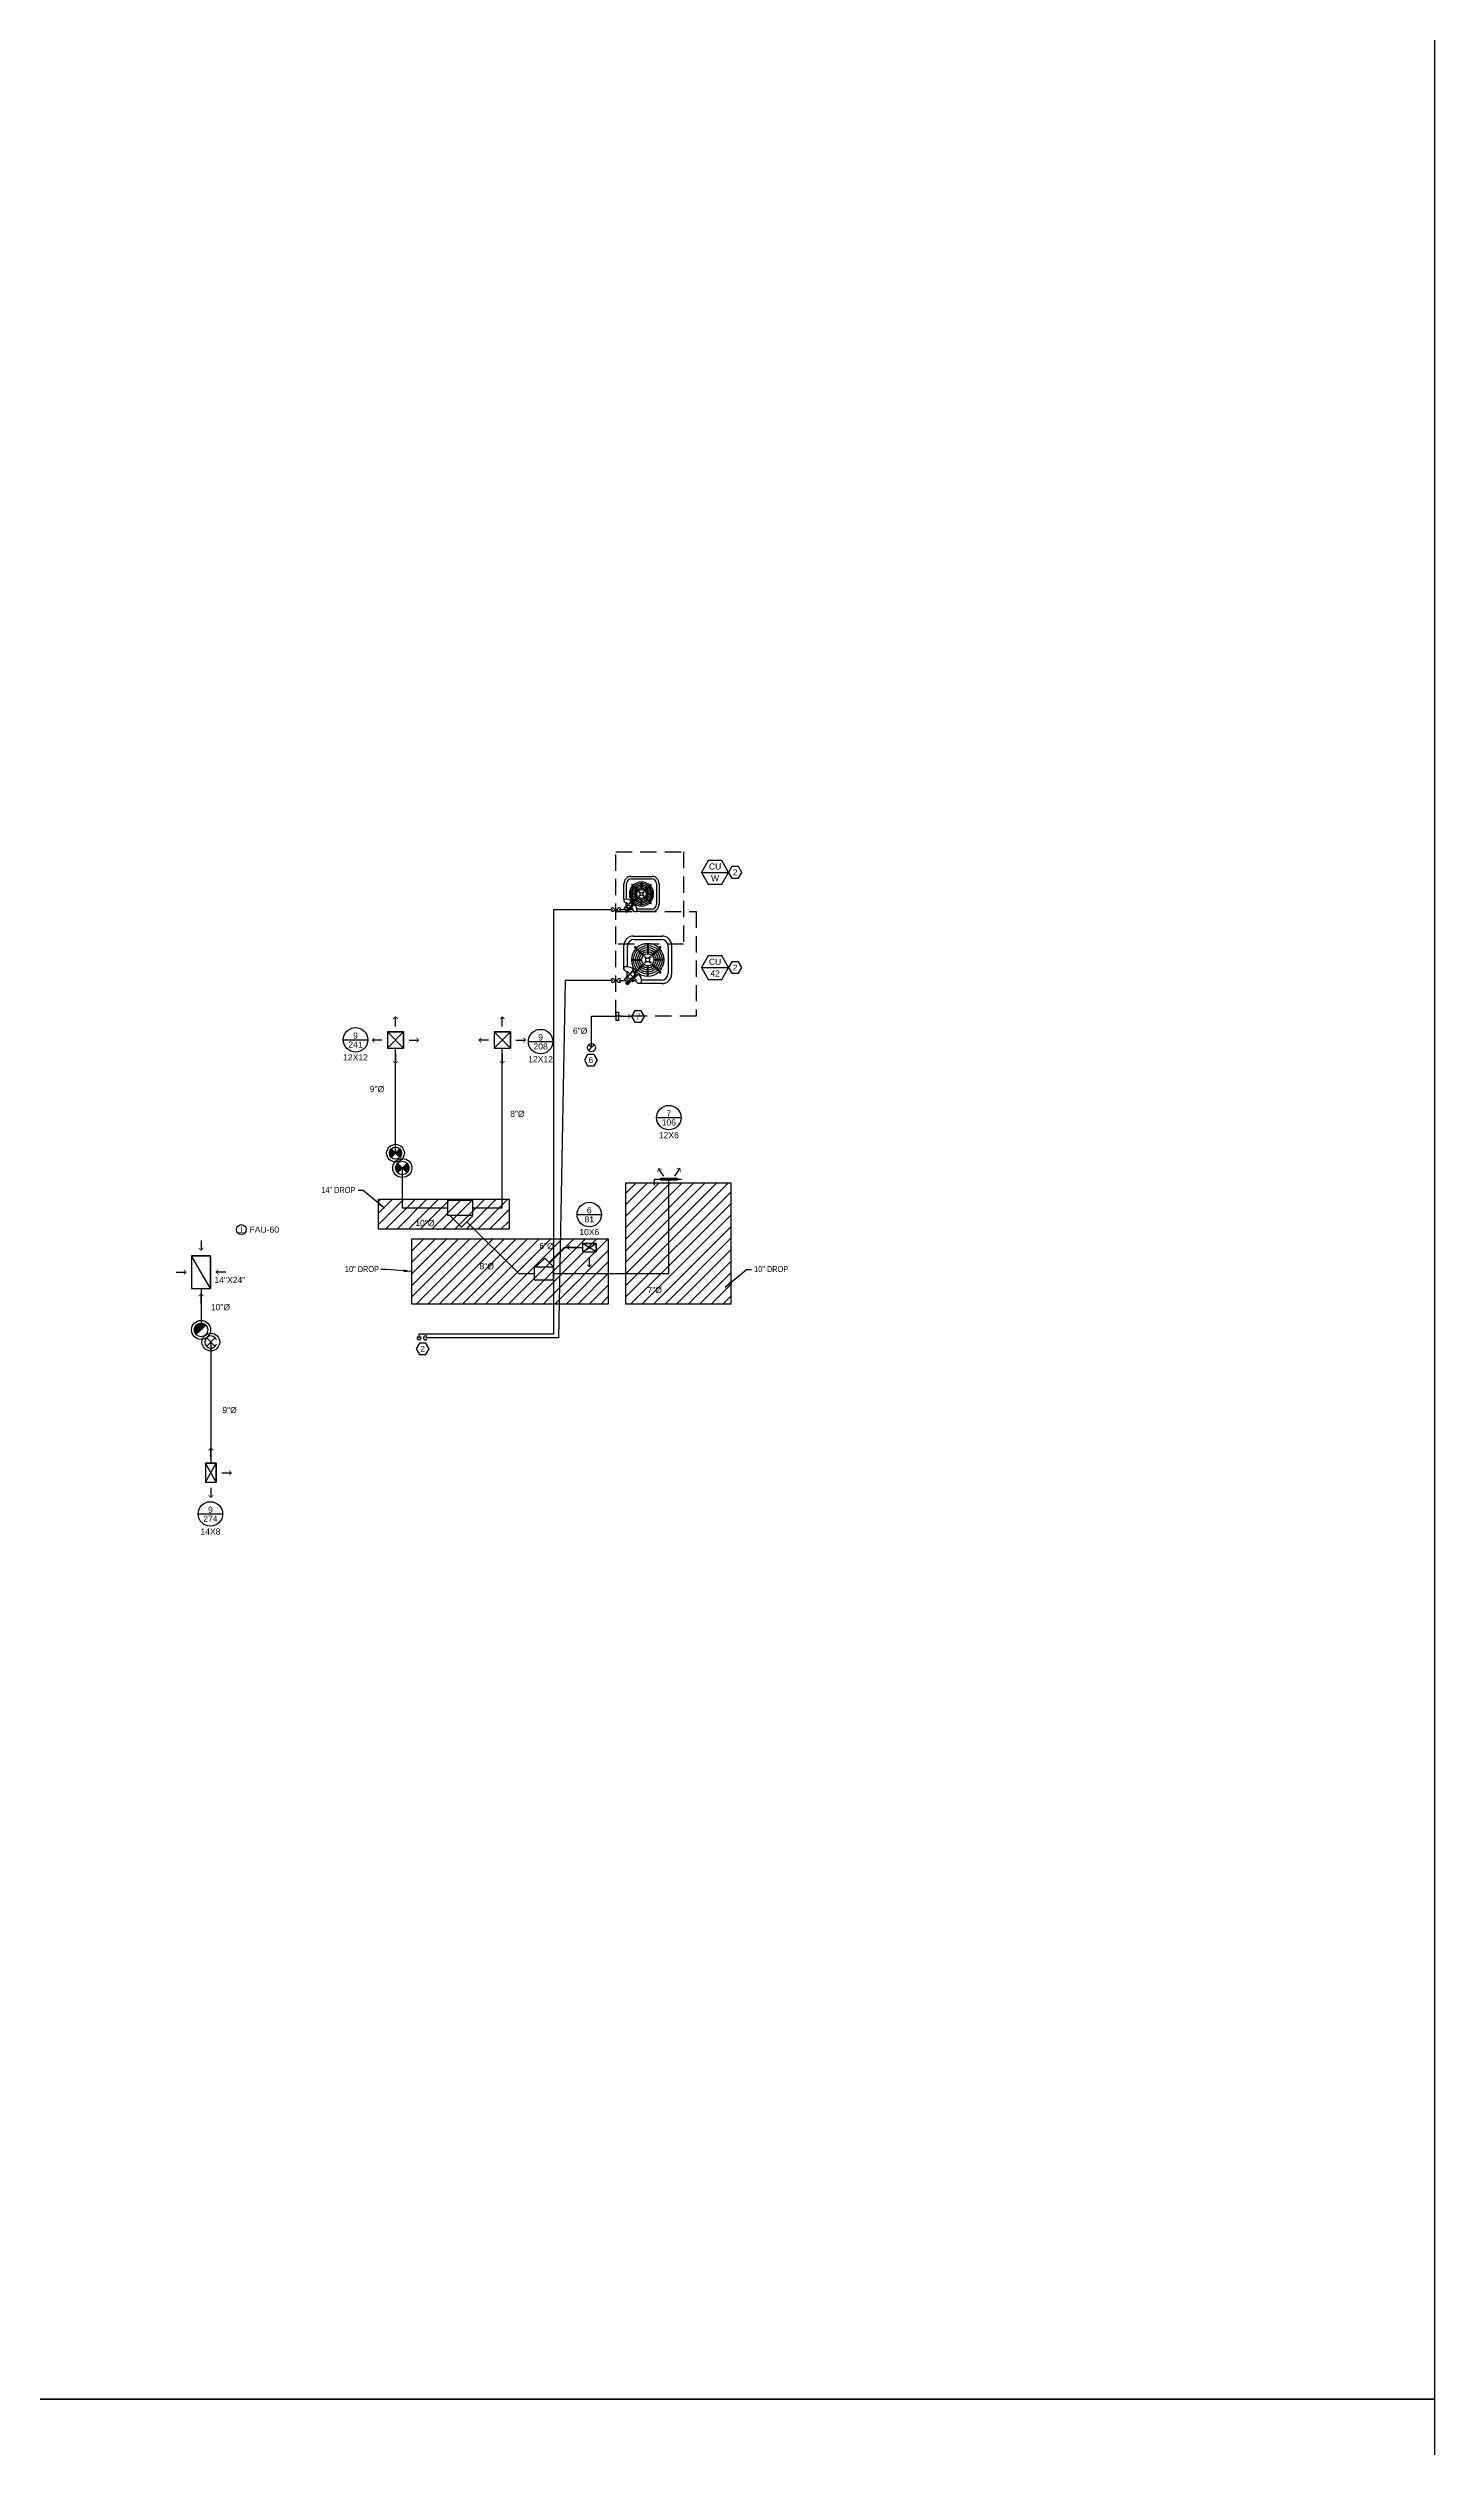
# Model space of a CAD drawing. Extents: x -1303 to 3769, y -1333 to 5867.
# Drawn here: x 1494 to 2514, y 431 to 2195 of the extents above; entities that cross this region are included whole.
import ezdxf
from ezdxf.enums import TextEntityAlignment as Align

# ---------------------------------------------------------------- set-up
doc = ezdxf.new("R2010")
doc.units = 0
doc.header["$LTSCALE"] = 24
doc.header["$MEASUREMENT"] = 0
doc.linetypes.add('DASHED', pattern=[0.75, 0.5, -0.25])
for name, color, linetype in [('A-COORD-CMPL', 8, 'Continuous'), ('GEC_BKGD', 8, 'Continuous'), ('M-ANNO-KEYNOTE', 50, 'Continuous'), ('M-ANNO-TAG-DIF', 50, 'Continuous'), ('M-ANNO-TAG-DUCT', 50, 'Continuous'), ('M-ANNO-TAG-EQUIP', 50, 'Continuous'), ('M-DIF-RA', 121, 'Continuous'), ('M-DIF-SA', 171, 'Continuous'), ('M-DUCT-RA', 130, 'Continuous'), ('M-DUCT-SA', 150, 'Continuous'), ('M-EQUIP-AHU', 255, 'Continuous'), ('M-EQUIP-CLR', 12, 'DASHED'), ('M-EQUIP-CU', 255, 'Continuous'), ('M-PIPE', 10, 'Continuous')]:
    doc.layers.add(name, color=color, linetype=linetype)
doc.layers.add('M-DUCT-EA', color=30, linetype='Continuous', lineweight=30)
doc.styles.add('ARC-TEXT', font='arial.ttf', dxfattribs={"width": 0.86, "height": 4.5})
doc.styles.add('Arial', font='arial.ttf')
doc.styles.add('rpm', font='arial.ttf', dxfattribs={"width": 0.85, "height": 0.09375})
doc.styles.get("Standard").update_dxf_attribs({"font": 'arial.ttf'})
doc.dimstyles.new('Standard1', dxfattribs={"dimscale": 24, "dimtxt": 4.5, "dimasz": 0.25, "dimexe": 0.18, "dimexo": 0.0625, "dimgap": 2, "dimtad": 0, "dimtih": 1, "dimtoh": 1, "dimdec": 8, "dimzin": 0, "dimdsep": 46, "dimlunit": 4, "dimtxsty": 'Standard', "dimcen": 0.089844, "dimclre": 256, "dimadec": 0, "dimazin": 0, "dimtfac": 1, "dimtdec": 8, "dimtofl": 0, "dimtmove": 0, "dimatfit": 3, "dimfxl": 1, "dimtolj": 1, "dimtzin": 0, "dimarcsym": 0})

# ---------------------------------------------------------------- blocks, each defined once
blk = doc.blocks.new('*U58')
for p, q in [((0, 23.2), (0, 16)), ((-18.2, 0), (-11, 0)), ((-7, 12), (7, 12)), ((7, 12), (-7, 12)), ((-7, 12), (-7, -12)), ((7, 12), (7, -12)), ((7, -12), (7, 12)), ((18.2, 0), (11, 0)), ((-7, -12), (7, -12)), ((0, -23.2), (0, -16))]:
    blk.add_line(p, q)
at = {"color": 8}
blk.add_line((7, -12), (-7, 12), dxfattribs=at)
at = {"const_width": 0.563}
for points in [[(0, 16), (-1.7, 17.7)], [(0, 16), (1.7, 17.7)], [(-11, 0), (-12.7, 1.7)], [(-11, 0), (-12.7, -1.7)], [(11, 0), (12.7, 1.7)], [(11, 0), (12.7, -1.7)], [(0, -16), (-1.7, -17.7)], [(0, -16), (1.7, -17.7)]]:
    blk.add_lwpolyline(points, dxfattribs=at)
blk = doc.blocks.new('*U65')
blk.add_hatch(color=256).paths.add_polyline_path([(3.5, 3.5), (-3.5, -3.5), (-3.4, -3.6, 0.659467), (5, 0, 0.198912)])
blk.add_line((-3.5, -3.5), (3.5, 3.5))
at = {"color": 1}
blk.add_circle((0, 0), 7, dxfattribs=at)
blk.add_circle((0, 0), 5)
blk = doc.blocks.new('*U49')
for p, q in [((-2.1, -2.1), (2.1, 2.1)), ((2.1, -2.1), (0, 0))]:
    blk.add_line(p, q)
blk.add_circle((0, 0), 3)
blk = doc.blocks.new('GE_MKN')
blk.add_lwpolyline([(-2.4, -4.2), (2.4, -4.2), (4.8, 0), (2.4, 4.2), (-2.4, 4.2), (-4.8, 0), (-2.4, -4.2)])
at = {"style": 'Arial'}
blk.add_attdef('NOTE', text='', height=4.27, dxfattribs=at).set_placement((0, 0), align=Align.MIDDLE_CENTER)
blk = doc.blocks.new('*U66')
for p, q in [((3, 0), (-3, 0)), ((-3, -2), (-3, 0)), ((3, -2), (-3, -2)), ((0, -3.5), (0, -10.7)), ((3, 0), (3, -2))]:
    blk.add_line(p, q)
at = {"const_width": 0.563}
for points in [[(0, -10.7), (-1.7, -9)], [(0, -10.7), (1.7, -9)]]:
    blk.add_lwpolyline(points, dxfattribs=at)
blk = doc.blocks.new('GE_MECH_SD')
for p, q in [((-10, 0), (-17.2, 0)), ((-6, 6), (6, 6)), ((6, 6), (-6, 6)), ((-6, 6), (-6, -6)), ((0, 10), (0, 17.2)), ((6, 6), (6, -6)), ((6, -6), (6, 6)), ((10, 0), (17.2, 0)), ((-6, -6), (6, -6)), ((0, -10), (0, -17.2))]:
    blk.add_line(p, q)
at = {"color": 9}
for p, q in [((-6, -6), (6, 6)), ((6, -6), (-6, 6))]:
    blk.add_line(p, q, dxfattribs=at)
at = {"const_width": 0.563}
for points in [[(-17.2, 0), (-15.5, 1.7)], [(-17.2, 0), (-15.5, -1.7)], [(0, 17.2), (-1.7, 15.5)], [(0, 17.2), (1.7, 15.5)], [(17.2, 0), (15.5, 1.7)], [(17.2, 0), (15.5, -1.7)], [(0, -17.2), (-1.7, -15.5)], [(0, -17.2), (1.7, -15.5)]]:
    blk.add_lwpolyline(points, dxfattribs=at)
blk = doc.blocks.new('GE_SA')
blk.add_line((-9, 0), (9, 0))
blk.add_circle((0, 0), 9)
at = {"style": 'ARC-TEXT'}
for tag, p in [('NECK', (0, 3.1)), ('SIZE', (0, -12.9)), ('CFM', (0, -3.5))]:
    blk.add_attdef(tag, text='', height=4.5, dxfattribs=at).set_placement(p, align=Align.MIDDLE_CENTER)
blk = doc.blocks.new('*U80')
for p, q in [((0, 11), (0, 18.2)), ((-4, 7), (4, 7)), ((4, 7), (-4, 7)), ((-4, 7), (-4, -7)), ((4, 7), (4, -7)), ((4, -7), (4, 7)), ((8, 0), (15.2, 0)), ((-4, -7), (4, -7)), ((0, -11), (0, -18.2))]:
    blk.add_line(p, q)
at = {"color": 9}
for p, q in [((-4, -7), (4, 7)), ((4, -7), (-4, 7))]:
    blk.add_line(p, q, dxfattribs=at)
at = {"const_width": 0.563}
for points in [[(0, 18.2), (-1.7, 16.5)], [(0, 18.2), (1.7, 16.5)], [(15.2, 0), (13.5, 1.7)], [(15.2, 0), (13.5, -1.7)], [(0, -18.2), (-1.7, -16.5)], [(0, -18.2), (1.7, -16.5)]]:
    blk.add_lwpolyline(points, dxfattribs=at)
blk = doc.blocks.new('*U79')
for p, q in [((-3.2, -3.2), (3.2, 3.2)), ((3.2, -3.2), (-3.2, 3.2))]:
    blk.add_line(p, q)
at = {"color": 1}
blk.add_circle((0, 0), 6.5, dxfattribs=at)
blk.add_arc((0, 0), 4.5, 18.21, 341.79)
blk = doc.blocks.new('*U77')
for points in [[(-3.2, -3.2), (0, 0), (-3.2, 3.2, 0.198912), (-4.5, 0, 0.198912)], [(3.2, 3.2), (0, 0), (3.2, -3.2, 0.198912), (4.5, 0, 0.198912)]]:
    blk.add_hatch(color=256).paths.add_polyline_path(points)
for p, q in [((-3.2, -3.2), (3.2, 3.2)), ((3.2, -3.2), (-3.2, 3.2))]:
    blk.add_line(p, q)
at = {"color": 1}
blk.add_circle((0, 0), 6.5, dxfattribs=at)
blk.add_circle((0, 0), 4.5)
blk = doc.blocks.new('TH')
at = {"layer": 'M-EQUIP-AHU'}
blk.add_circle((0.142, 0.084), 0.075, dxfattribs=at)
at = {"layer": 'M-EQUIP-AHU', "style": 'rpm', "width": 0.85}
blk.add_text('T', height=0.0938, dxfattribs=at).set_placement((0.142, 0.084), align=Align.MIDDLE)
blk = doc.blocks.new('*U95')
at = {"linetype": 'Continuous'}
blk.add_arc((0, 0), 1.5, 41.8103, 318.1897, dxfattribs=at)
blk = doc.blocks.new('*U96')
at = {"linetype": 'Continuous'}
blk.add_arc((0, 0), 1.5, 311.8103, 228.1897, dxfattribs=at)
blk = doc.blocks.new('GE_EQM_TAG')
blk.add_line((-10, 0), (10, 0))
blk.add_lwpolyline([(-5, 8.7), (-10, 0), (-5, -8.7), (5, -8.7), (10, 0), (5, 8.7)], close=True)
at = {"style": 'ARC-TEXT', "width": 1.00018}
for tag, p in [('EQM', (0, 4.3)), ('LABEL', (0, -4.3))]:
    blk.add_attdef(tag, text='', height=4.5, dxfattribs=at).set_placement(p, align=Align.MIDDLE_CENTER)
blk = doc.blocks.new('*U106')
at = {"color": 1}
for p, q in [((-18.4, 15), (-17.4, 16)), ((-17.5, 14.1), (-18.4, 15)), ((-16.6, 15.1), (-17.6, 14.2)), ((-15.5, 12.1), (-17.6, 14.2)), ((-16.5, 15.1), (-17.5, 14.1)), ((-17.4, 16), (-16.5, 15.1)), ((-14.5, 13.1), (-16.6, 15.1)), ((-16.2, 11.2), (-15.7, 11.7)), ((-15.6, 10.6), (-16.2, 11.2)), ((-15.7, 11.7), (-15.6, 11.6)), ((-15.6, 11.6), (-15.5, 11.7)), ((-15.1, 11.2), (-15.6, 11.6)), ((-15.1, 11.1), (-15.6, 10.6)), ((-15.5, 12.5), (-15, 13.1)), ((-15.5, 11.8), (-15.5, 12.5)), ((-15, 11.3), (-15.5, 11.8)), ((-15.5, 11.7), (-15.4, 11.8)), ((-15.1, 11.3), (-15.5, 11.7)), ((-15.5, 11.7), (-15.5, 11.7)), ((-15, 11.4), (-15.1, 11.3)), ((-15.1, 11.3), (-15, 11.3)), ((-15, 11.3), (-15.1, 11.2)), ((-15.1, 11.2), (-15.1, 11.1)), ((-15, 13.1), (-14.2, 13.1)), ((-15, 11.3), (-14.2, 11.3)), ((-14.4, 17.4), (-14.7, 17)), ((-12.4, 14.8), (-14.7, 17)), ((-10.8, 7.4), (-14.7, 11.3)), ((-12.1, 15.1), (-14.4, 17.4)), ((-13.7, 12.5), (-14.2, 13.1)), ((-14.2, 11.3), (-13.7, 11.8)), ((-13.7, 11.8), (-13.7, 12.5)), ((-10.5, 9), (-13.7, 12.2)), ((-12.2, 15.1), (-12.4, 14.9)), ((-12.4, 14.9), (-12.4, 14.6)), ((-12.4, 14.6), (-12.2, 14.3)), ((-11.9, 15.1), (-12.2, 15.1)), ((-11.9, 14.3), (-12.2, 14.3)), ((-8.2, 10.6), (-12, 14.3)), ((-12, 0.2), (-4.5, 0.2)), ((-11.9, 15.1), (-11.8, 15.2)), ((-11.9, 15.1), (-11.7, 14.9)), ((-11.9, 15.1), (-11.9, 15.1)), ((-11.9, 15.1), (-11.7, 14.9)), ((-11.9, 15.1), (-11.9, 15.1)), ((-11.7, 14.6), (-11.9, 14.3)), ((-11.8, 15.2), (-11.6, 15.4)), ((-11.8, 15.2), (-11.6, 15)), ((-11.8, 15.2), (-11.8, 15.2)), ((-11.6, 15), (-11.7, 14.9)), ((-11.7, 14.9), (-11.7, 14.6)), ((-11.7, 14.9), (-11.7, 14.9)), ((-11.7, 14.9), (-11.7, 14.9)), ((-7.7, 10.7), (-11.7, 14.7)), ((-11.6, 15.4), (-11.4, 15.2)), ((-11.4, 15.2), (-11.6, 14.9)), ((-11.6, 14.9), (-11.6, 15)), ((-9.6, 9.3), (-3.4, 3)), ((-8.8, 8.1), (-9.5, 8.8)), ((-9.3, 9.6), (-3, 3.4)), ((-8.1, 8.8), (-8.8, 9.5)), ((-1.1, 1.1), (-1.6, 1.6)), ((-0.2, 12), (-0.2, 4.5)), ((0.2, 12), (0.2, 4.5)), ((1.1, 1.1), (1.6, 1.6)), ((9.3, 9.6), (3, 3.4)), ((9.6, 9.3), (3.4, 3)), ((12, 0.2), (4.5, 0.2)), ((8.1, 8.8), (8.8, 9.5)), ((8.8, 8.1), (9.5, 8.8)), ((-12, -0.2), (-4.5, -0.2)), ((-9.6, -9.3), (-3.4, -3)), ((-8.8, -8.1), (-9.5, -8.8)), ((-9.3, -9.6), (-3, -3.4)), ((-8.1, -8.8), (-8.8, -9.5)), ((-1.1, -1.1), (-1.6, -1.6)), ((-0.2, -12), (-0.2, -4.5)), ((0.2, -12), (0.2, -4.5)), ((1.1, -1.1), (1.6, -1.6)), ((9.3, -9.6), (3, -3.4)), ((9.6, -9.3), (3.4, -3)), ((12, -0.2), (4.5, -0.2)), ((8.1, -8.8), (8.8, -9.5)), ((8.8, -8.1), (9.5, -8.8))]:
    blk.add_line(p, q, dxfattribs=at)
for p, q in [((-17.5, 7), (-15.4, 9.1)), ((-17.5, 5), (-17.5, 7)), ((-17.5, -10.5), (-17.5, 7)), ((-15.4, 9.1), (-15.4, 10.8)), ((-14.9, 8.5), (-15.4, 9.1)), ((-15, -10), (-15, 4.8)), ((-8.5, 14.9), (-14.9, 8.5)), ((-12.1, 15.4), (-14.4, 13.1)), ((-11.7, 15.4), (-12.1, 15.4)), ((-9.1, 15.4), (-11.6, 15.4)), ((-7, 17.5), (-9.1, 15.4)), ((-9.1, 15.4), (-8.5, 14.9)), ((-5, 17.5), (-7, 17.5)), ((-7, 17.5), (10.5, 17.5)), ((-4.9, 15), (10, 15)), ((15, 10), (15, -10)), ((17.5, 10.5), (17.5, -10.5)), ((10.5, -17.5), (-10.5, -17.5)), ((10, -15), (-10, -15))]:
    blk.add_line(p, q)
for centre, radius in [((-14.6, 12.2), 0.786), ((-12.1, 14.7), 0.341), ((0, 0), 10.5), ((0, 0), 9), ((0, 0), 7.5), ((0, 0), 6), ((0, 0), 4.5), ((-1.9, 1.9), 0.393), ((0, 0), 1.5), ((1.9, 1.9), 0.393), ((-1.9, -1.9), 0.393), ((1.9, -1.9), 0.393)]:
    blk.add_circle(centre, radius, dxfattribs=at)
for centre, radius, start, end in [((0, 0), 12, 137.388, 222.612), ((-9.2, 9.2), 0.5, 45, 225), ((0, 0), 12, 47.388, 132.612), ((9.2, 9.2), 0.5, 315, 135), ((0, 0), 12, 317.388, 42.612), ((-9.2, -9.2), 0.5, 135, 315), ((0, 0), 12, 227.388, 312.612), ((9.2, -9.2), 0.5, 225, 45)]:
    blk.add_arc(centre, radius, start, end, dxfattribs=at)
for centre, radius, start, end in [((10, 10), 5, 0, 90), ((10.5, 10.5), 7, 0, 90), ((-10.5, -10.5), 7, 180, 270), ((-10, -10), 5, 180, 270), ((10, -10), 5, 270, 0), ((10.5, -10.5), 7, 270, 0)]:
    blk.add_arc(centre, radius, start, end)
blk.add_open_spline([(-5, 17.5), (-4.2, 9.1), (-13.4, 13.4), (-9.2, 3.9), (-17.5, 5)], degree=3)
at = {"layer": 'M-EQUIP-CLR'}
for p, q in [((-41.5, 23.5), (35.5, 23.5)), ((-41.5, -35.5), (-41.5, 23.5)), ((35.5, 23.5), (35.5, -35.5)), ((-17.9, 15.5), (-10.6, 8.2)), ((-14.5, 17.2), (-7.9, 10.6)), ((35.5, -35.5), (-41.5, -35.5))]:
    blk.add_line(p, q, dxfattribs=at)
blk = doc.blocks.new('*U51')
at = {"linetype": 'Continuous'}
for p, q in [((0, 0), (3.5, -3.5)), ((2.9, -5.1), (2.2, -4.4)), ((2.9, -5.1), (5.1, -2.9)), ((5.1, -2.9), (4.4, -2.2))]:
    blk.add_line(p, q, dxfattribs=at)
blk = doc.blocks.new('*U97')
at = {"linetype": 'Continuous'}
blk.add_arc((0, 0), 1.5, 221.8103, 138.1897, dxfattribs=at)
blk = doc.blocks.new('GE_AC')
at = {"color": 11, "true_color": 0xf27172}
for p, q in [((-13.6, 11.1), (-12.9, 11.9)), ((-13, 10.4), (-13.6, 11.1)), ((-12.2, 11.2), (-13, 10.4)), ((-12.9, 11.9), (-12.2, 11.2)), ((-12, 8.3), (-11.6, 8.7)), ((-11.5, 7.8), (-12, 8.3)), ((-11.6, 8.7), (-11.5, 8.6)), ((-11.5, 9.3), (-11.1, 9.7)), ((-11.5, 8.7), (-11.5, 9.3)), ((-11.1, 8.4), (-11.5, 8.7)), ((-11.5, 8.6), (-11.5, 8.7)), ((-11.5, 8.7), (-11.4, 8.7)), ((-11.2, 8.3), (-11.5, 8.6)), ((-11.1, 8.2), (-11.5, 7.8)), ((-11.1, 8.4), (-11.4, 8.7)), ((-11.4, 8.7), (-11.4, 8.7)), ((-11.1, 8.3), (-11.2, 8.3)), ((-11.2, 8.3), (-11.1, 8.2)), ((-11.1, 9.7), (-10.5, 9.7)), ((-11.1, 8.4), (-10.5, 8.4)), ((-11.1, 8.4), (-11.1, 8.4)), ((-11.1, 8.4), (-11.1, 8.3)), ((-10.1, 9.3), (-10.5, 9.7)), ((-10.5, 8.4), (-10.1, 8.7)), ((-10.1, 8.7), (-10.1, 9.3)), ((-9, 11.2), (-9.2, 11)), ((-9.2, 11), (-9.2, 10.8)), ((-9.2, 10.8), (-9, 10.6)), ((-8.8, 11.2), (-9, 11.2)), ((-8.8, 10.6), (-9, 10.6)), ((-8.8, 11.2), (-8.6, 11.4)), ((-8.8, 11.2), (-8.6, 11)), ((-8.8, 11.2), (-8.8, 11.2)), ((-8.8, 11.2), (-8.6, 11)), ((-8.8, 11.2), (-8.8, 11.2)), ((-8.8, 11.2), (-8.7, 11.2)), ((-8.7, 11.2), (-8.8, 11.2)), ((-8.6, 10.8), (-8.8, 10.6)), ((-8.7, 11.2), (-8.6, 11.1)), ((-8.6, 11), (-8.7, 11)), ((-8.6, 11.4), (-8.4, 11.2)), ((-8.4, 11.2), (-8.6, 11)), ((-8.6, 11.1), (-8.6, 11)), ((-8.6, 11), (-8.6, 11.1)), ((-8.6, 11), (-8.6, 10.8)), ((-8.6, 11), (-8.6, 11))]:
    blk.add_line(p, q, dxfattribs=at)
at = {"color": 1}
for p, q in [((-12.3, 11.2), (-13, 10.5)), ((-11.5, 9), (-13, 10.5)), ((-10.7, 9.7), (-12.3, 11.2)), ((-10.6, 12.9), (-10.9, 12.6)), ((-9.2, 10.9), (-10.9, 12.6)), ((-8, 5.5), (-10.8, 8.4)), ((-9, 11.2), (-10.6, 12.9)), ((-7.7, 6.7), (-10.1, 9.1)), ((-6.1, 7.8), (-8.9, 10.6)), ((-8.9, 0.2), (-3.3, 0.2)), ((-5.7, 7.9), (-8.6, 10.8)), ((-7.1, 6.9), (-2.5, 2.2)), ((-6.5, 6), (-7, 6.5)), ((-6.9, 7.1), (-2.2, 2.5)), ((-6, 6.5), (-6.5, 7)), ((-0.8, 0.8), (-1.2, 1.2)), ((-0.2, 8.9), (-0.2, 3.3)), ((0.2, 8.9), (0.2, 3.3)), ((0.8, 0.8), (1.2, 1.2)), ((6.9, 7.1), (2.2, 2.5)), ((7.1, 6.9), (2.5, 2.2)), ((8.9, 0.2), (3.3, 0.2)), ((6, 6.5), (6.5, 7)), ((6.5, 6), (7, 6.5)), ((-8.9, -0.2), (-3.3, -0.2)), ((-7.1, -6.9), (-2.5, -2.2)), ((-6.5, -6), (-7, -6.5)), ((-6.9, -7.1), (-2.2, -2.5)), ((-6, -6.5), (-6.5, -7)), ((-0.8, -0.8), (-1.2, -1.2)), ((-0.2, -8.9), (-0.2, -3.3)), ((0.2, -8.9), (0.2, -3.3)), ((0.8, -0.8), (1.2, -1.2)), ((6.9, -7.1), (2.2, -2.5)), ((7.1, -6.9), (2.5, -2.2)), ((8.9, -0.2), (3.3, -0.2)), ((6, -6.5), (6.5, -7)), ((6.5, -6), (7, -6.5))]:
    blk.add_line(p, q, dxfattribs=at)
for p, q in [((-13, 5.2), (-11.4, 6.7)), ((-13, 3.7), (-13, 5.2)), ((-12.9, -7.8), (-12.9, 3.7)), ((-11.4, 6.7), (-11.4, 8)), ((-11, 6.3), (-11.4, 6.7)), ((-11.1, -7.4), (-11.1, 3.6)), ((-6.3, 11), (-11, 6.3)), ((-9, 11.4), (-10.7, 9.7)), ((-8.6, 11.4), (-9, 11.4)), ((-6.7, 11.4), (-8.6, 11.4)), ((-5.2, 13), (-6.7, 11.4)), ((-6.7, 11.4), (-6.3, 11)), ((-3.7, 13), (-5.2, 13)), ((-3.7, 12.9), (7.8, 12.9)), ((-3.6, 11.1), (7.4, 11.1)), ((11.1, 7.4), (11.1, -7.4)), ((12.9, 7.8), (12.9, -7.8)), ((7.8, -12.9), (-7.8, -12.9)), ((7.4, -11.1), (-7.4, -11.1))]:
    blk.add_line(p, q)
at = {"color": 11, "true_color": 0xf27172}
for centre, radius in [((-10.8, 9), 0.581), ((-8.9, 10.9), 0.253)]:
    blk.add_circle(centre, radius, dxfattribs=at)
at = {"color": 1}
for centre, radius in [((0, 0), 7.77), ((0, 0), 6.66), ((0, 0), 5.55), ((0, 0), 4.44), ((0, 0), 3.33), ((-1.4, 1.4), 0.291), ((0, 0), 1.11), ((1.4, 1.4), 0.291), ((-1.4, -1.4), 0.291), ((1.4, -1.4), 0.291)]:
    blk.add_circle(centre, radius, dxfattribs=at)
for centre, radius, start, end in [((0, 0), 8.88, 137.388, 222.612), ((-6.8, 6.8), 0.37, 45, 225), ((0, 0), 8.88, 47.388, 132.612), ((6.8, 6.8), 0.37, 315, 135), ((0, 0), 8.88, 317.388, 42.612), ((-6.8, -6.8), 0.37, 135, 315), ((0, 0), 8.88, 227.388, 312.612), ((6.8, -6.8), 0.37, 225, 45)]:
    blk.add_arc(centre, radius, start, end, dxfattribs=at)
for centre, radius, start, end in [((7.4, 7.4), 3.7, 0, 90), ((7.9, 7.9), 4.93, 357.9785, 92.0215), ((-7.9, -7.9), 4.93, 177.9785, 272.0215), ((-7.4, -7.4), 3.7, 180, 270), ((7.4, -7.4), 3.7, 270, 0), ((7.9, -7.9), 4.93, 267.9785, 2.0215)]:
    blk.add_arc(centre, radius, start, end)
blk.add_open_spline([(-3.7, 13), (-3.1, 6.7), (-9.9, 9.9), (-6.8, 2.9), (-13, 3.7)], degree=3)
at = {"layer": 'M-EQUIP-CLR'}
for p, q in [((-36.9, 18.9), (30.9, 18.9)), ((-36.9, -30.9), (-36.9, 18.9)), ((30.9, 18.9), (30.9, -30.9)), ((-13.2, 11.5), (-7.9, 6.1)), ((-10.8, 12.7), (-5.9, 7.9)), ((30.9, -30.9), (-36.9, -30.9))]:
    blk.add_line(p, q, dxfattribs=at)
blk = doc.blocks.new('*U1941')
for p, q in [((-9, 0), (-16.2, 0)), ((-5, 3), (5, 3)), ((5, 3), (-5, 3)), ((-5, 3), (-5, -3)), ((5, 3), (5, -3)), ((5, -3), (5, 3)), ((-5, -3), (5, -3)), ((0, -7), (0, -14.2))]:
    blk.add_line(p, q)
at = {"color": 9}
for p, q in [((-5, -3), (5, 3)), ((5, -3), (-5, 3))]:
    blk.add_line(p, q, dxfattribs=at)
at = {"const_width": 0.563}
for points in [[(-16.2, 0), (-14.5, 1.7)], [(-16.2, 0), (-14.5, -1.7)], [(0, -14.2), (-1.7, -12.5)], [(0, -14.2), (1.7, -12.5)]]:
    blk.add_lwpolyline(points, dxfattribs=at)
blk = doc.blocks.new('*U42')
for p, q in [((9.9, 14.3), (1.3, 5.7)), ((18, 6.2), (9.9, 14.3)), ((18, 6.2), (17.5, 5.7))]:
    blk.add_line(p, q)
blk.add_lwpolyline([(0, 5.7), (0, -5.7), (18, -5.7), (18, 5.7), (0, 5.7)])
blk = doc.blocks.new('*U1945')
for p, q in [((7.9, 11.4), (1, 4.6)), ((14.4, 4.9), (7.9, 11.4)), ((14.4, 4.9), (14, 4.6))]:
    blk.add_line(p, q)
blk.add_lwpolyline([(0, 4.6), (0, -4.6), (14.4, -4.6), (14.4, 4.6), (0, 4.6)])
blk = doc.blocks.new('*U1946')
for p, q in [((-7.9, 7.1), (-4, 1.6)), ((-3, 0), (3, 0)), ((8, 7.3), (4, 1.6))]:
    blk.add_line(p, q)
at = {"const_width": 0.45}
for points in [[(-7.8, 7.1), (-8.3, 4.4)], [(-7.9, 7.1), (-5.2, 6.6)], [(8, 7.3), (5.4, 6.8)], [(8, 7.3), (8.5, 4.6)]]:
    blk.add_lwpolyline(points, dxfattribs=at)
blk.add_lwpolyline([(-6, 0), (6, 0), (6, -1.5), (-6, -1.5)], close=True)
blk.add_lwpolyline([(-10.7, -5.1), (-10.7, -0.8), (9.2, -0.8)])
blk = doc.blocks.new('*U1947')
for points in [[(-3.5, -3.5), (0, 0), (-3.5, 3.5, 0.198912), (-5, 0, 0.198912)], [(3.5, 3.5), (0, 0), (3.5, -3.5, 0.198912), (5, 0, 0.198912)]]:
    blk.add_hatch(color=256).paths.add_polyline_path(points)
for p, q in [((-3.5, -3.5), (3.5, 3.5)), ((3.5, -3.5), (-3.5, 3.5))]:
    blk.add_line(p, q)
at = {"color": 1}
blk.add_circle((0, 0), 7, dxfattribs=at)
blk.add_circle((0, 0), 5)

msp = doc.modelspace()

# ---------------------------------------------------------------- hatches: boundary and pattern name
at = {"layer": 'A-COORD-CMPL'}
h = msp.add_hatch(dxfattribs=at)
h.set_pattern_fill('ANSI31', color=256, scale=48)
h.set_pattern_definition([(45, (786, -60), (-4.24264, 4.24264), [])])
h.paths.add_polyline_path([(1996.2, 1271.6), (1919.2, 1271.6), (1919.2, 1360.6), (1996.2, 1360.6)])
h = msp.add_hatch(dxfattribs=at)
h.set_pattern_fill('ANSI31', color=256, scale=48)
h.paths.add_polyline_path([(1833.2, 1326.6), (1737.3, 1326.6), (1737.3, 1348.6), (1833.2, 1348.6)])
h = msp.add_hatch(dxfattribs=at)
h.set_pattern_fill('ANSI31', color=256, scale=48)
h.set_pattern_definition([(45, (628.5, -60), (-4.24264, 4.24264), [])])
h.paths.add_polyline_path([(1906.2, 1271.6), (1761.7, 1271.6), (1761.7, 1319.6), (1906.2, 1319.6)])

# ---------------------------------------------------------------- linework, layer by layer
for points in [[(1996.2, 1271.6), (1919.2, 1271.6), (1919.2, 1360.6), (1996.2, 1360.6)], [(1833.2, 1326.6), (1737.3, 1326.6), (1737.3, 1348.6), (1833.2, 1348.6)], [(1906.2, 1271.6), (1761.7, 1271.6), (1761.7, 1319.6), (1906.2, 1319.6)]]:
    msp.add_lwpolyline(points, close=True, dxfattribs=at)
at = {"layer": 'GEC_BKGD', "color": 4}
for points in [[(714.1, 2266.8), (714.1, 466.8), (2514.1, 466.8), (2514.1, 2266.8), (474.1, 2266.8), (474.1, 466.8), (714.1, 466.8)], [(714.1, 466.8), (714.1, -1333.2), (2514.1, -1333.2), (2514.1, 466.8), (474.1, 466.8), (474.1, -1333.2), (714.1, -1333.2)]]:
    msp.add_lwpolyline(points, dxfattribs=at)
at = {"layer": 'M-DUCT-EA', "linetype": 'Continuous'}
msp.add_lwpolyline([(1893.8, 1459.8), (1893.8, 1483.1), (1911.7, 1483.1)], dxfattribs=at)
at = {"layer": 'M-DUCT-RA', "linetype": 'Continuous'}
msp.add_lwpolyline([(1606.7, 1283.1), (1606.7, 1252.6)], dxfattribs=at)
at = {"layer": 'M-DUCT-SA', "linetype": 'Continuous'}
for points in [[(1749.7, 1382.5), (1749.7, 1459.6)], [(1806.3, 1342.3), (1828.2, 1342.3), (1828.2, 1459.6)], [(1754.7, 1371.6), (1754.7, 1342.3), (1788.3, 1342.3)], [(1866, 1294), (1950.8, 1294), (1950.8, 1362.6)], [(1802.2, 1332), (1840.3, 1294), (1851.6, 1294)], [(1862.7, 1302.1), (1873.7, 1313.1), (1887.2, 1313.1)], [(1613.9, 1243.7), (1613.9, 1154.6)]]:
    msp.add_lwpolyline(points, dxfattribs=at)
at = {"layer": 'M-PIPE', "linetype": 'Continuous'}
for points in [[(1767, 1246.7), (1767, 1249.7), (1866.2, 1249.7), (1866.2, 1561.5), (1909.4, 1561.5)], [(1910.8, 1561.5), (1912.8, 1561.5)], [(1909.3, 1509.4), (1874.4, 1509.4), (1869.6, 1246.7), (1771.7, 1246.7)], [(1910.8, 1509.4), (1912.7, 1509.4)]]:
    msp.add_lwpolyline(points, dxfattribs=at)

# ---------------------------------------------------------------- block references
at = {"layer": 'M-ANNO-KEYNOTE'}
ref = msp.add_blockref('GE_MKN', (1999.5, 1588.9), dxfattribs=at)
ref.add_attrib('NOTE', '2', dxfattribs={"layer": '0', "height": 4.27, "style": 'ARC-TEXT', "width": 1.00018}).set_placement((1999.5, 1588.9), align=Align.MIDDLE_CENTER)
ref = msp.add_blockref('GE_MKN', (1999.5, 1518.9), dxfattribs=at)
ref.add_attrib('NOTE', '2', dxfattribs={"layer": '0', "height": 4.27, "style": 'ARC-TEXT', "width": 1.00018}).set_placement((1999.5, 1518.9), align=Align.MIDDLE_CENTER)
ref = msp.add_blockref('GE_MKN', (1928, 1483), dxfattribs=at)
ref.add_attrib('NOTE', '7', dxfattribs={"layer": '0', "height": 4.27, "style": 'ARC-TEXT', "width": 1.00018}).set_placement((1928, 1483), align=Align.MIDDLE_CENTER)
ref = msp.add_blockref('GE_MKN', (1893.4, 1450.9), dxfattribs=at)
ref.add_attrib('NOTE', '6', dxfattribs={"layer": '0', "height": 4.27, "style": 'ARC-TEXT', "width": 1.00018}).set_placement((1893.4, 1450.9), align=Align.MIDDLE_CENTER)
ref = msp.add_blockref('GE_MKN', (1769.7, 1238.7), dxfattribs=at)
ref.add_attrib('NOTE', '2', dxfattribs={"layer": '0', "height": 4.27, "style": 'ARC-TEXT', "width": 1.00018}).set_placement((1769.7, 1238.7), align=Align.MIDDLE_CENTER)
at = {"layer": 'M-ANNO-TAG-DIF'}
for p, values in [((1720.3, 1465.8), {'NECK': '9', 'CFM': '241', 'SIZE': '12X12'}), ((1856.4, 1464.5), {'NECK': '9', 'CFM': '208', 'SIZE': '12X12'}), ((1950.7, 1408.6), {'NECK': '7', 'CFM': '106', 'SIZE': '12X6'}), ((1892.2, 1337.4), {'NECK': '6', 'CFM': '81', 'SIZE': '10X6'}), ((1613.6, 1117.3), {'NECK': '9', 'CFM': '274', 'SIZE': '14X8'})]:
    msp.add_blockref('GE_SA', p, dxfattribs=at).add_auto_attribs(values)
at = {"layer": 'M-ANNO-TAG-EQUIP'}
for p, values in [((1984.7, 1588.9), {'LABEL': 'W', 'EQM': 'CU'}), ((1984.7, 1518.9), {'LABEL': '42', 'EQM': 'CU'})]:
    msp.add_blockref('GE_EQM_TAG', p, dxfattribs=at).add_auto_attribs(values)
at = {"layer": 'M-DIF-RA'}
msp.add_blockref('*U58', (1606.7, 1295.1), dxfattribs=at)
at = {"layer": 'M-DIF-SA'}
for name, p in [('GE_MECH_SD', (1749.7, 1465.6)), ('GE_MECH_SD', (1828.2, 1465.6)), ('*U1946', (1950.8, 1364.1)), ('*U1941', (1892.2, 1313.1)), ('*U80', (1613.9, 1147.6))]:
    msp.add_blockref(name, p, dxfattribs=at)
at = {"layer": 'M-DUCT-EA', "linetype": 'Continuous'}
for name, p, rotation in [('*U66', (1911.7, 1483.1), 90.00000000000004), ('*U49', (1893.8, 1460.1), 180)]:
    msp.add_blockref(name, p, dxfattribs=dict(at, rotation=rotation))
at = {"layer": 'M-DUCT-RA', "rotation": 180}
msp.add_blockref('*U65', (1606.7, 1252.6), dxfattribs=at)
at = {"layer": 'M-DUCT-SA'}
for name, p in [('*U77', (1749.7, 1382.5)), ('*U1947', (1754.7, 1371.6)), ('*U1945', (1851.6, 1294)), ('*U79', (1613.9, 1243.7))]:
    msp.add_blockref(name, p, dxfattribs=at)
at = {"layer": 'M-DUCT-SA', "yscale": -0.9999999999999967}
msp.add_blockref('*U42', (1788.3, 1342.3), dxfattribs=at)
at = {"layer": 'M-EQUIP-AHU', "xscale": 48, "yscale": 48, "zscale": 48, "rotation": 180}
msp.add_blockref('TH', (1643.1, 1330.4), dxfattribs=at)
at = {"layer": 'M-EQUIP-CU', "rotation": 90}
for name, p in [('GE_AC', (1930.6, 1573)), ('*U106', (1935.2, 1524.6))]:
    msp.add_blockref(name, p, dxfattribs=at)
at = {"layer": 'M-PIPE', "linetype": 'Continuous', "xscale": -1}
for name, p, rotation in [('*U97', (1909.3, 1561.5), 180.1576402400131), ('*U95', (1914.3, 1561.5), 180.1576402400131), ('*U51', (1914.3, 1561.5), 135.1576402400133), ('*U97', (1909.3, 1509.4), 180.1576402400131), ('*U95', (1914.2, 1509.4), 180.1576402400131), ('*U51', (1914.2, 1509.4), 135.1576402400133)]:
    msp.add_blockref(name, p, dxfattribs=dict(at, rotation=rotation))
at = {"layer": 'M-PIPE', "linetype": 'Continuous', "rotation": 89.84235975998689}
for name, p in [('*U95', (1767, 1246.7)), ('*U96', (1771.7, 1246.7))]:
    msp.add_blockref(name, p, dxfattribs=at)

# ---------------------------------------------------------------- texts
at = {"layer": 'M-ANNO-TAG-DIF', "style": 'ARC-TEXT'}
msp.add_text('14"X24"', height=4.5, dxfattribs=at).set_placement((1616.6, 1287.1))
at = {"layer": 'M-ANNO-TAG-DUCT', "style": 'ARC-TEXT'}
for s, p in [('6"%%c', (1885.5, 1472.5)), ('9"%%c', (1736.1, 1429.6)), ('10"%%c', (1621, 1269.3)), ('9"%%c', (1627.7, 1193.7))]:
    msp.add_text(s, height=4.5, dxfattribs=at).set_placement(p, align=Align.MIDDLE_CENTER)
at = {"layer": 'M-ANNO-TAG-DUCT', "char_height": 4.5, "width": 37.794, "style": 'ARC-TEXT'}
for s, insert, attachment_point in [('14" DROP', (1720.2, 1357.7), 3), ('10" DROP', (1712.5, 1299.6), 1), ('10" DROP', (2013.4, 1299.6), 1)]:
    msp.add_mtext(s, dxfattribs=dict(at, insert=insert, attachment_point=attachment_point))
at = {"layer": 'M-ANNO-TAG-EQUIP', "style": 'ARC-TEXT'}
msp.add_text('FAU-60', height=4.5, dxfattribs=at).set_placement((1642.4, 1324.1))
at = {"layer": 'M-DIF-SA', "style": 'ARC-TEXT'}
msp.add_text('8"%%c', height=4.5, dxfattribs=at).set_placement((1816.8, 1299.4), align=Align.MIDDLE_CENTER)
at = {"layer": 'M-DUCT-SA', "style": 'ARC-TEXT'}
for s, p in [('8"%%c', (1839.3, 1411.4)), ('10"%%c', (1771.3, 1331.1)), ('6"%%c', (1860.8, 1314.3)), ('7"%%c', (1940.3, 1281.9))]:
    msp.add_text(s, height=4.5, dxfattribs=at).set_placement(p, align=Align.MIDDLE_CENTER)

# ---------------------------------------------------------------- leaders
at = {"layer": 'M-ANNO-TAG-DUCT'}
for points in [[(1741.6, 1342), (1726, 1355), (1722.2, 1355)], [(1761.7, 1295.6), (1742.8, 1297), (1739, 1297)], [(1992.1, 1284), (2007.7, 1297), (2011.4, 1297)]]:
    msp.add_leader(points, dimstyle='Standard1', override={"dimgap": 2, "dimtad": 0}, dxfattribs=at)

doc.saveas('drawing.dxf')
